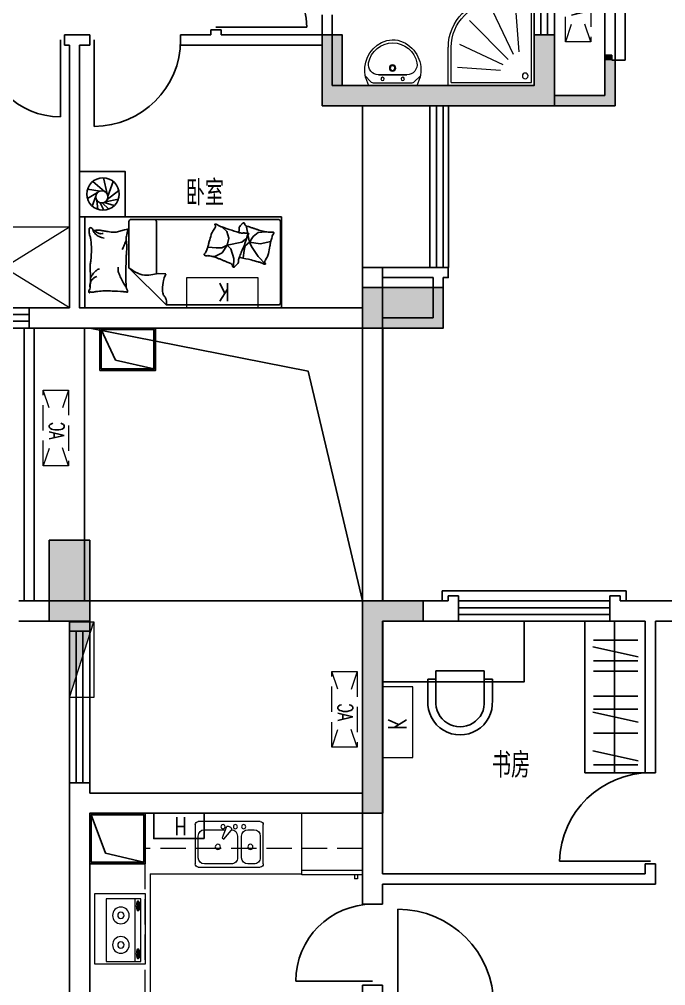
# Model space of a CAD drawing. Extents: x -503369 to -468969, y -592991 to -562131.
# Drawn here: x -481766 to -475368, y -577567 to -568007 of the extents above; entities that cross this region are included whole.
import ezdxf
from ezdxf.enums import TextEntityAlignment as Align

# ---------------------------------------------------------------- set-up
doc = ezdxf.new("R2010")
doc.units = 0
doc.header["$LTSCALE"] = 1000
doc.header["$MEASUREMENT"] = 0
doc.linetypes.add('DASH', pattern=[0.35, 0.25, -0.1])
doc.layers.get('0').update_dxf_attribs({"linetype": 'CONTINUOUS'})
for name, color, linetype, lineweight in [('-XHS', 11, 'CONTINUOUS', 5), ('AC', 11, 'CONTINUOUS', 9), ('axis3', 134, 'CONTINUOUS', 13), ('FUR1', 223, 'CONTINUOUS', 0), ('GZH1', 8, 'CONTINUOUS', 9), ('GZZ1', 40, 'CONTINUOUS', 9), ('PS', 30, 'CONTINUOUS', 9), ('房间名称', 7, 'CONTINUOUS', 9)]:
    doc.layers.add(name, color=color, linetype=linetype, lineweight=lineweight)
for name, color, linetype in [('F', 8, 'CONTINUOUS'), ('FUR', 8, 'CONTINUOUS'), ('H1', 8, 'CONTINUOUS'), ('see', 200, 'CONTINUOUS'), ('STAIR', 3, 'CONTINUOUS'), ('WALL', 2, 'CONTINUOUS'), ('WINDOW', 3, 'CONTINUOUS'), ('WINDOW_TEXT', 7, 'CONTINUOUS'), ('Z1', 2, 'CONTINUOUS'), ('栏杆', 140, 'CONTINUOUS'), ('烟道', 193, 'CONTINUOUS'), ('热水器', 193, 'CONTINUOUS')]:
    doc.layers.add(name, color=color, linetype=linetype)
doc.styles.add('_HZTXT1', font='romand.shx', dxfattribs={"width": 0.7, "bigfont": 'hztxt.shx'})
doc.styles.add('_ROMANC', font='ROMANC', dxfattribs={"width": 0.6})
doc.styles.add('DIM_FONT', font='ROMAND.shx', dxfattribs={"width": 0.7})
doc.styles.add('SIMPLEX', font='SIMPLEX.SHX')
doc.styles.get("Standard").update_dxf_attribs({"font": 'GBENOR', "bigfont": 'GBCBIG'})
doc.styles.add('ZBHZ', font='simplex.shx', dxfattribs={"width": 0.7, "bigfont": 'zbhz.shx'})

# ---------------------------------------------------------------- blocks, each defined once
blk = doc.blocks.new('dghy')
at = {"layer": 'H1'}
for points in [[(456940.7, 454041.2), (456740.7, 454041.2), (456940.7, 453541.2), (456740.7, 453341.2)], [(459040.7, 454041.2), (458840.7, 454041.2), (459040.7, 453341.2), (458840.7, 453541.2)], [(458840.7, 453541.2), (456940.7, 453541.2), (459040.7, 453341.2), (456740.7, 453341.2)], [(457940.7, 451541.2), (457140.7, 451541.2), (457940.7, 451141.2), (457140.7, 451141.2)], [(454040.7, 449041.2), (454440.7, 449041.2), (454040.7, 448241.2), (454440.7, 448241.2)], [(457740.7, 448441.2), (457140.7, 448441.2), (457740.7, 448241.2), (457340.7, 448241.2)], [(457340.7, 448241.2), (457140.7, 448441.2), (457340.7, 446341.2), (457140.7, 446341.2)]]:
    blk.add_solid(points, dxfattribs=at)
at = {"layer": 'Z1'}
for points in [[(456740.7, 453341.2), (456740.7, 454041.2), (456940.7, 454041.2), (456940.7, 453541.2), (458840.7, 453541.2), (458840.7, 454041.2), (459040.7, 454041.2), (459040.7, 453341.2)], [(457140.7, 451141.2), (457940.7, 451141.2), (457940.7, 451541.2), (457140.7, 451541.2), (457140.7, 451341.2), (457140.7, 451341.2)], [(454440.7, 448241.2), (454040.7, 448241.2), (454040.7, 449041.2), (454440.7, 449041.2)], [(457140.7, 446341.2), (457140.7, 448441.2), (457740.7, 448441.2), (457740.7, 448241.2), (457340.7, 448241.2), (457340.7, 446341.2)]]:
    blk.add_lwpolyline(points, close=True, dxfattribs=at)
blk = doc.blocks.new('M_A2ZXL')
blk.add_line((-0.472, 0), (-0.472, -1))
blk.add_arc((-0.5, 0), 1, 271.6231, 0)
blk = doc.blocks.new('M_C3')
for p, q in [((-319.4, 295.9), (-319.4, 83.9)), ((-239.2, 295.9), (-239.2, 0)), ((239.2, 295.9), (239.2, 0)), ((319.4, 295.9), (319.4, 83.9)), ((-319.4, 83.9), (-239.2, 83.9)), ((-239.2, 0), (239.2, 0)), ((239.2, 83.9), (319.4, 83.9))]:
    blk.add_line(p, q)
for radius, start, end in [(320, 356.44944, 183.55056), (240, 355.26356, 184.73644)]:
    blk.add_arc((0, 315.7), radius, start, end)
at = {"width": 0.8, "flags": 9}
for tag in ['YSIZE', 'XSIZE', 'XSIZE', 'YSIZE']:
    blk.add_attdef(tag, (0, 0), '', height=0.5, dxfattribs=at)
blk = doc.blocks.new('_WBLK')
for p, q in [((-0.5, 0.5), (0.5, 0.5)), ((0.5, 0.1667), (-0.5, 0.1667)), ((0.5, -0.1667), (-0.5, -0.1667)), ((-0.5, -0.5), (0.5, -0.5))]:
    blk.add_line(p, q)
at = {"layer": 'WINDOW_TEXT', "style": 'SIMPLEX', "flags": 9}
blk.add_attdef('A', text='', height=1, dxfattribs=at).set_placement((0, 1.5), align=Align.MIDDLE)
blk = doc.blocks.new('A$C3D226BC4')
for p, q in [((0, 0), (0, 1500)), ((600, 1500), (0, 1500)), ((293.7, 0, 0), (293.7, 1500, 0)), ((600, 1500), (600, 0)), ((527.9, 1382, 0), (78.9, 1283.2, 0)), ((525.9, 1421.1, 0), (86.3, 1421.1, 0)), ((525.9, 1106.5, 0), (86.3, 1106.5, 0)), ((80.9, 899.7, 0), (530, 998.4, 0)), ((525.9, 871.5, 0), (86.3, 871.5, 0)), ((525.9, 742, 0), (86.3, 742, 0)), ((525.9, 494, 0), (86.3, 494, 0)), ((525.9, 392.8, 0), (86.3, 392.8, 0)), ((527.9, 353.7, 0), (78.9, 254.9, 0)), ((525.9, 186.5, 0), (86.3, 186.5, 0)), ((600, 0), (0, 0))]:
    blk.add_line(p, q)
blk = doc.blocks.new('_DBLK')
blk.add_line((-0.45, 0), (-0.45, -0.95))
blk.add_arc((-0.45, 0), 0.95, 270, 0)
at = {"layer": 'WINDOW_TEXT', "style": 'SIMPLEX', "flags": 9}
blk.add_attdef('A', text='', height=1, dxfattribs=at).set_placement((0, 1.5), align=Align.MIDDLE)
blk = doc.blocks.new('K')
at = {"layer": 'AC'}
blk.add_lwpolyline([(0, 0), (700, 0), (700, -300), (0, -300)], close=True, dxfattribs=at)
at = {"layer": 'AC', "style": '_HZTXT1', "width": 0.7}
blk.add_text('K', height=180, rotation=360, dxfattribs=at).set_placement((277.8, -244.5))
blk = doc.blocks.new('A$C508A78C2')
at = {"layer": 'AC', "xscale": -1, "rotation": 270}
blk.add_blockref('K', (300, 0), dxfattribs=at)
blk = doc.blocks.new('f')
at = {"layer": '热水器'}
blk.add_lwpolyline([(497435.1, 492394.5), (497435.1, 492144.5), (496935.1, 492144.5), (496935.1, 492394.5)], close=True, dxfattribs=at)
at = {"layer": '热水器', "style": '_HZTXT1', "oblique": -180, "text_generation_flag": 4, "width": 0.7}
blk.add_text('H', height=180, rotation=180, dxfattribs=at).set_placement((497262.1, 492182.4))
blk = doc.blocks.new('_C10HGB')
at = {"linetype": 'DASH'}
for p, q in [((0, 250), (176.8, 191.1)), ((750, 250), (573.2, 191.1)), ((172.2, 57.4), (0, 0)), ((575.5, 58.2), (750, 0))]:
    blk.add_line(p, q, dxfattribs=at)
blk.add_lwpolyline([(750, 0), (750, 250), (0, 250), (0, 0), (750, 0)], dxfattribs=at)
at = {"style": '_ROMANC', "width": 0.7}
blk.add_text('AC', height=148.6, rotation=360, dxfattribs=at).set_placement((261.2, 60))
at = {"style": 'DIM_FONT', "width": 0.8, "flags": 9}
for tag in ['YSIZE', 'XSIZE']:
    blk.add_attdef(tag, (0, 0), '', height=0.5, dxfattribs=at)
blk = doc.blocks.new('HFFG')
at = {"layer": 'STAIR'}
blk.add_line((367340.7, 318622.1), (370040.7, 318622.1), dxfattribs=at)
at = {"layer": 'AC', "xscale": -1, "rotation": 270}
blk.add_blockref('_C10HGB', (369737.1, 317174.5), dxfattribs=at)
blk = doc.blocks.new('A$C65CE207E')
for p, q in [((500, 700), (0, 700)), ((0, 700), (0, 0)), ((500, 0), (500, 700)), ((44.5, 649.3), (386.9, 649.3)), ((44.5, 26.5), (44.5, 649.3)), ((51.9, 607.3), (68.5, 607.3)), ((51.9, 542.6), (51.9, 607.3)), ((76.8, 623.9), (66.3, 623.9)), ((68.5, 607.3), (68.5, 542.6)), ((100.2, 26.5), (100.2, 649.3)), ((386.9, 649.3), (386.9, 26.5)), ((68.5, 542.6), (51.9, 542.6)), ((77.9, 532.1), (66.2, 532.2)), ((51.9, 69.6), (51.9, 134.3)), ((51.9, 134.3), (68.5, 134.3)), ((76.8, 150.9), (66.3, 150.9)), ((68.5, 134.3), (68.5, 69.6)), ((386.9, 26.5), (44.5, 26.5)), ((68.5, 69.6), (51.9, 69.6)), ((77.9, 59.1), (66.2, 59.2)), ((0, 0), (500, 0))]:
    blk.add_line(p, q)
for points in [[(57.1, 607.3, -0.008736), (57.9, 610.5, -0.076276), (62.8, 622, -0.259034), (66.3, 623.9, -0.259034)], [(66.3, 623.9, -0.259034), (69.7, 622, -0.076276), (74.6, 610.5, -0.036515), (77.1, 596.9, -0.026615), (78.1, 578.1, -0.026615), (77.1, 559.2, -0.036515), (74.6, 545.7, -0.076276), (69.7, 534.1, -0.259034), (66.3, 532.2, -0.259034), (62.8, 534.1, -0.056762), (58.8, 542.6, -0.036515)], [(76.8, 623.9, -0.259034), (80.2, 622, -0.076276), (85.1, 610.5, -0.036515), (87.6, 596.9, -0.026615), (88.6, 578.1, -0.026615), (87.6, 559.2, -0.036515), (85.1, 545.7, -0.076276), (80.2, 534.1, -0.259034), (76.8, 532.2, -0.078462), (75.5, 532.4, -0.056762)], [(57.1, 134.3, -0.008736), (57.9, 137.5, -0.076276), (62.8, 149, -0.259034), (66.3, 150.9, -0.259034)], [(66.3, 150.9, -0.259034), (69.7, 149, -0.076276), (74.6, 137.5, -0.036515), (77.1, 123.9, -0.026615), (78.1, 105.1, -0.026615), (77.1, 86.2, -0.036515), (74.6, 72.7, -0.076276), (69.7, 61.1, -0.259034), (66.3, 59.2, -0.259034), (62.8, 61.1, -0.056762), (58.8, 69.6, -0.036515)], [(76.8, 150.9, -0.259034), (80.2, 149, -0.076276), (85.1, 137.5, -0.036515), (87.6, 123.9, -0.026615), (88.6, 105.1, -0.026615), (87.6, 86.2, -0.036515), (85.1, 72.7, -0.076276), (80.2, 61.1, -0.259034), (76.8, 59.2, -0.078462), (75.5, 59.4, -0.056762)]]:
    blk.add_lwpolyline(points, format="xyb")
for centre, radius in [((241.5, 484.2), 82.5), ((241.5, 484.2), 31.6), ((241.5, 191.6), 82.5), ((241.5, 191.6), 31.6)]:
    blk.add_circle(centre, radius)
at = {"oblique": -180, "text_generation_flag": 4, "width": 0.8, "flags": 9}
for tag in ['YSIZE', 'XSIZE']:
    blk.add_attdef(tag, (500, 350), '', height=0.5, rotation=90, dxfattribs=at)
blk = doc.blocks.new('REF1')
for p, q in [((-300, -565.9), (300, -565.9)), ((-250, -609.6), (-250, -649.6)), ((-250, -649.6), (-220, -649.6)), ((-220, -609.6), (-220, -649.6))]:
    blk.add_line(p, q)
blk.add_lwpolyline([(-300, -609.6), (300, -609.6), (300, 0), (-300, 0)], close=True)
blk = doc.blocks.new('M_E29JIV')
at = {"color": 0, "linetype": 'ByBlock'}
for p, q in [((0, -306.8), (0, 306.8)), ((30.7, 337.5), (419.3, 337.5)), ((358, 306.8), (143.2, 306.8)), ((450, 306.8), (450, -306.8)), ((81.8, 245.5), (81.8, 40)), ((419.3, -20.5), (419.3, 245.5)), ((48.4, 2), (56.6, -12.3)), ((58.9, 31.4), (162.5, 70.2)), ((172.8, 52.5), (87.3, -17.8)), ((162.5, 70.2), (172.8, 52.5)), ((143.2, -81.8), (358, -81.8)), ((81.8, -184.1), (81.8, -245.5)), ((358, -122.7), (143.2, -122.7)), ((419.3, -245.5), (419.3, -184.1)), ((419.3, -337.5), (30.7, -337.5)), ((143.2, -306.8), (358, -306.8))]:
    blk.add_line(p, q, dxfattribs=at)
for centre, radius in [((250.6, 112.5), 25.6), ((51.1, 61.4), 20.5), ((51.1, -61.4), 20.5), ((51.1, -143.2), 20.5), ((250.6, -209.7), 25.6)]:
    blk.add_circle(centre, radius, dxfattribs=at)
for centre, radius, start, end in [((30.7, 306.8), 30.7, 90, 180), ((143.2, 245.5), 61.4, 90, 180), ((358, 245.5), 61.4, 0, 90), ((419.3, 306.8), 30.7, 0, 90), ((66.1, 12.3), 20.5, 110.53768, 210), ((74.3, -2), 20.5, 210, 309.46232), ((143.2, -20.5), 61.4, 180, 270), ((358, -20.5), 61.4, 270, 0), ((143.2, -184.1), 61.4, 90, 180), ((358, -184.1), 61.4, 0, 90), ((143.2, -245.5), 61.4, 180, 270), ((358, -245.5), 61.4, 270, 0), ((30.7, -306.8), 30.7, 180, 270), ((419.3, -306.8), 30.7, 270, 0)]:
    blk.add_arc(centre, radius, start, end, dxfattribs=at)
at = {"style": 'DIM_FONT', "width": 0.8, "flags": 9}
for tag in ['YSIZE', 'XSIZE']:
    blk.add_attdef(tag, (0, 0), '', height=0.5, dxfattribs=at)
blk = doc.blocks.new('ht')
at = {"layer": '烟道'}
for points in [[(452112.1, 309627.7), (452112.1, 309077.7), (451612.1, 309077.7), (451612.1, 309627.7)], [(452097.1, 309612.7), (452097.1, 309092.7), (451627.1, 309092.7), (451627.1, 309612.7)]]:
    blk.add_lwpolyline(points, close=True, dxfattribs=at)
blk.add_lwpolyline([(452097.1, 309092.7), (452008.2, 309471.2), (451627.1, 309612.7)], dxfattribs=at)
blk = doc.blocks.new('hdgfdfs')
at = {"layer": 'F', "linetype": 'Continuous'}
blk.add_lwpolyline([(529572.5, 472673.3), (529572.5, 473273.3), (530972.5, 473273.3), (530972.5, 472673.3)], close=True, dxfattribs=at)
blk.add_lwpolyline([(529572.5, 472673.3), (529572.5, 473273.3), (530972.5, 473273.3), (530972.5, 472673.3)], close=True, dxfattribs=at)
at = {"layer": 'FUR1', "linetype": 'DASH'}
for p, q in [((529372.5, 471023.3), (527222.5, 471023.3)), ((527222.5, 469573.3), (527222.5, 470873.3))]:
    blk.add_line(p, q, dxfattribs=at)
at = {"layer": 'FUR1'}
for q in [(528772.5, 470773.3), (527272.5, 469573.3)]:
    blk.add_line((527272.5, 470773.3), q, dxfattribs=at)
at = {"layer": 'see'}
for p, q in [((530162.5, 473573.3), (531982.5, 473573.3)), ((530162.5, 473573.3), (530162.5, 473473.3)), ((531982.5, 473573.3), (531982.5, 473473.3))]:
    blk.add_line(p, q, dxfattribs=at)
at = {"layer": 'STAIR'}
blk.add_line((526672.5, 473473.3), (529372.5, 473473.3), dxfattribs=at)
at = {"layer": 'WALL'}
for p, q in [((530222.5, 473523.3), (530222.5, 473473.3)), ((530222.5, 473523.3), (530322.5, 473523.3)), ((530322.5, 473273.3), (530322.5, 473523.3)), ((531822.5, 473273.3), (531822.5, 473523.3)), ((531922.5, 473523.3), (531822.5, 473523.3)), ((531922.5, 473523.3), (531922.5, 473473.3)), ((526672.5, 473473.3), (526672.5, 473173.3)), ((529372.5, 473473.3), (530222.5, 473473.3)), ((529372.5, 471573.3), (529372.5, 473473.3)), ((531922.5, 473473.3), (532572.5, 473473.3)), ((526472.5, 473273.3), (526472.5, 473173.3)), ((529572.5, 473273.3), (530322.5, 473273.3)), ((529572.5, 470773.3), (529572.5, 473273.3)), ((531822.5, 473273.3), (532172.5, 473273.3)), ((532172.5, 473273.3), (532172.5, 471773.3)), ((532272.5, 473273.3), (532272.5, 471773.3)), ((532272.5, 473273.3), (532672.5, 473273.3)), ((526672.5, 473173.3), (526472.5, 473173.3)), ((532172.5, 471773.3), (532272.5, 471773.3)), ((526472.5, 471673.3), (526472.5, 469273.3)), ((526672.5, 471673.3), (526472.5, 471673.3)), ((526672.5, 471673.3), (526672.5, 471573.3)), ((526672.5, 471573.3), (529372.5, 471573.3)), ((526672.5, 471373.3), (529372.5, 471373.3)), ((526672.5, 471373.3), (526672.5, 469573.3)), ((529372.5, 470473.3), (529372.5, 471373.3)), ((532172.5, 470873.3), (532272.5, 470873.3)), ((532172.5, 470873.3), (532172.5, 470773.3)), ((532272.5, 470873.3), (532272.5, 470673.3)), ((532172.5, 470773.3), (529572.5, 470773.3)), ((532272.5, 470673.3), (529572.5, 470673.3)), ((529572.5, 470473.3), (529572.5, 470673.3)), ((529572.5, 470473.3), (529372.5, 470473.3)), ((529372.5, 469573.3), (529372.5, 469673.3)), ((529572.5, 469673.3), (529372.5, 469673.3)), ((529572.5, 469573.3), (529572.5, 469673.3))]:
    blk.add_line(p, q, dxfattribs=at)
at = {"layer": 'AC'}
blk.add_blockref('A$C508A78C2', (529572.5, 471923.3), dxfattribs=at)
at = {"layer": 'F', "rotation": 180}
blk.add_blockref('M_C3', (530339, 472783.7), dxfattribs=at)
at = {"layer": 'FUR', "xscale": -1, "rotation": 180}
blk.add_blockref('A$C3D226BC4', (531572.5, 473273.3), dxfattribs=at)
at = {"layer": 'FUR1', "extrusion": (0, 0, -1), "zscale": -1}
for name, p, rotation in [('ht', (-836300.2, 922985.4), 270), ('REF1', (-529072.5, 471373.3), 359.999999936634), ('M_E29JIV', (-528053.5, 471291.3), 270.0000000466907)]:
    blk.add_blockref(name, p, dxfattribs=dict(at, rotation=rotation))
blk.add_blockref('A$C65CE207E', (-527222.5, 469878.7), dxfattribs=at)
at = {"layer": 'WINDOW', "xscale": 1500, "yscale": 200, "zscale": 1500}
blk.add_blockref('_WBLK', (531072.5, 473373.3), dxfattribs=at)
at = {"layer": 'WINDOW'}
for name, p, xscale, yscale, zscale, rotation in [('_WBLK', (526572.5, 472423.3), -1500, 200, 1500, 90), ('M_A2ZXL', (532222.5, 471323.3), -900, 900, 900, 270), ('_DBLK', (529472.5, 470073.3), -800, 800, 800, 270), ('_DBLK', (530172.5, 469473.3), -1000, 1000, 1000, 180)]:
    blk.add_blockref(name, p, dxfattribs=dict(at, xscale=xscale, yscale=yscale, zscale=zscale, rotation=rotation))
at = {"layer": '房间名称'}
blk.add_blockref('HFFG', (159331.8, 154851.3), dxfattribs=at)
at = {"layer": '热水器', "xscale": -1, "rotation": 180}
blk.add_blockref('f', (30370.9, 963517.8), dxfattribs=at)
blk = doc.blocks.new('A$C69646BA1')
at = {"layer": 'FUR1'}
for p, q in [((419.7, 105.4), (137.8, 106)), ((137.8, 106), (419.7, 105.4)), ((65.2, 37), (7.3, 91.5)), ((38, 0.9), (8.7, 79.5)), ((518.7, 0), (38, 0.9)), ((40.8, 0.9), (517.6, 0)), ((99.4, 23.3), (459.4, 22.7)), ((495.1, 37.5), (552, 95.1)), ((548.3, 78.5), (518.7, 0))]:
    blk.add_line(p, q, dxfattribs=at)
for centre, radius in [((281, 172.9), 31.6), ((281, 172.9), 23), ((179.4, 65.7), 16.3), ((379.4, 65.3), 16.3)]:
    blk.add_circle(centre, radius, dxfattribs=at)
for centre, radius, start, end in [((306.5, 152.6), 306.7, 115.09147, 193.7817), ((278.9, 177.7), 243.7, 10.84968, 168.92843), ((278.6, 202.7), 249.5, 63.35353, 114.15432), ((248.1, 151.5), 308.9, 346.32317, 62.56587), ((138.9, 206.8), 100.8, 169.87302, 269.34442), ((419.6, 205.6), 100.2, 270.01307, 10.32514), ((99.5, 73.3), 50, 226.7074, 269.88894), ((459.6, 72.4), 49.8, 269.78321, 315.43332)]:
    blk.add_arc(centre, radius, start, end, dxfattribs=at)
blk = doc.blocks.new('A$C613034C0')
at = {"layer": 'FUR1'}
for p, q in [((429, 1273), (146, 990)), ((429, 1230), (168, 969)), ((429, 1273), (1066, 636)), ((429, 1230), (1023, 636)), ((705, 774), (363, 1072)), ((683, 714), (210, 883)), ((679, 636), (105, 637)), ((1066, 636), (429, 0)), ((1023, 636), (429, 42)), ((682, 559), (208, 393)), ((704, 499), (360, 204)), ((168, 304), (429, 42)), ((146, 283), (429, 0))]:
    blk.add_line(p, q, dxfattribs=at)
blk.add_circle((929, 632), 30, dxfattribs=at)
for radius in [500, 470]:
    blk.add_arc((500, 636), radius, 135, 225, dxfattribs=at)
blk = doc.blocks.new('A$C466029EA')
for p, q in [((80.3, 200.4), (80.3, 430.4)), ((419.7, 200.4), (419.7, 430.4)), ((30, 200), (470, 200)), ((110.3, 260.4), (389.7, 260.4)), ((0, 30), (0, 170)), ((500, 170), (500, 30)), ((470, 0), (30, 0))]:
    blk.add_line(p, q)
for centre, radius, start, end in [((250, 589.6), 109.8, 33.45086, 146.54914), ((477.4, 412.8), 397.5, 143.36186, 202.54952), ((22.6, 412.8), 397.5, 337.45048, 36.63814), ((30, 170), 30, 90, 180), ((470, 170), 30, 0, 90), ((30, 30), 30, 180, 270), ((470, 30), 30, 270, 0)]:
    blk.add_arc(centre, radius, start, end)
at = {"style": 'DIM_FONT', "width": 0.8, "flags": 9}
for tag in ['YSIZE', 'XSIZE']:
    blk.add_attdef(tag, (250, 0), '', height=0.5, dxfattribs=at)
blk = doc.blocks.new('hdgfd')
at = {"layer": 'FUR1'}
for p, q in [((714921.6, 322636.9), (714851.6, 322636.9)), ((714851.6, 322626.9), (714851.6, 322636.9)), ((714921.6, 322626.9), (714851.6, 322626.9)), ((714861.6, 322486.9), (714861.6, 322626.9)), ((714911.6, 322616.9), (714861.6, 322616.9)), ((714911.6, 322486.9), (714911.6, 322626.9)), ((714921.6, 322626.9), (714921.6, 322636.9))]:
    blk.add_line(p, q, dxfattribs=at)
for radius, start, end in [(50, 120, 60), (45, 123.74899, 56.25101), (25, 180, 0)]:
    blk.add_arc((714886.6, 322486.9), radius, start, end, dxfattribs=at)
blk = doc.blocks.new('A$C64DF1172')
at = {"layer": 'PS', "linetype": 'ByBlock'}
h = blk.add_hatch(dxfattribs=at)
h.set_pattern_fill('ANSI31', color=256, scale=150, angle=180, style=0)
h.set_pattern_definition([(315, (-453209.595, 198025.227), (-13.25825215, -13.25825215), [])])
h.paths.add_polyline_path([(20, 70, 1), (120, 70, 1)])
for p, q in [((70, 140, 0), (70, 0, 0)), ((0, 70, 0), (140, 70, 0))]:
    blk.add_line(p, q, dxfattribs=at)
blk.add_circle((70, 70, 0), 50, dxfattribs=at)
blk = doc.blocks.new('JAFDSF')
at = {"layer": 'FUR1'}
for p, q in [((707040.7, 322322.1), (705740.7, 322322.1)), ((705740.7, 321522.1), (707040.7, 322322.1)), ((707040.7, 321522.1), (705740.7, 322322.1))]:
    blk.add_line(p, q, dxfattribs=at)
at = {"layer": 'WALL'}
for p, q in [((707040.7, 322322.1), (707040.7, 321522.1)), ((707040.7, 322322.1), (707340.7, 322322.1)), ((707140.7, 322222.1), (707140.7, 321522.1)), ((707340.7, 322222.1), (707140.7, 322222.1)), ((707140.7, 321522.1), (707340.7, 321522.1))]:
    blk.add_line(p, q, dxfattribs=at)
at = {"layer": 'FUR1', "xscale": -1}
for name, p, rotation in [('A$C69646BA1', (707341.7, 323850.4), 89.88893833648052), ('A$C466029EA', (707340.7, 323072.1), 90), ('hdgfd', (384403.8, -392964.6), 270)]:
    blk.add_blockref(name, p, dxfattribs=dict(at, rotation=rotation))
at = {"layer": 'PS', "xscale": 1.5, "yscale": 1.5, "zscale": 1.5, "rotation": 270}
blk.add_blockref('A$C64DF1172', (707035.7, 322577.1, 0), dxfattribs=at)
blk = doc.blocks.new('jghsfgfd')
at = {"layer": 'see'}
for p, q in [((561249.3, 385508.2), (561149.3, 385508.2)), ((561149.3, 385508.2), (561149.3, 384108.2)), ((561249.3, 384108.2), (561149.3, 384108.2))]:
    blk.add_line(p, q, dxfattribs=at)
at = {"layer": 'WALL'}
for p, q in [((561849.3, 385958.2), (561249.3, 385958.2)), ((561249.3, 385508.2), (561249.3, 385958.2)), ((561849.3, 385858.2), (561349.3, 385858.2)), ((561349.3, 385458.2), (561349.3, 385858.2)), ((561279.3, 385508.2), (561249.3, 385508.2)), ((561279.3, 385458.2), (561279.3, 385508.2)), ((561349.3, 385458.2), (561279.3, 385458.2)), ((561349.3, 384158.2), (561279.3, 384158.2)), ((561279.3, 384158.2), (561279.3, 384108.2)), ((561349.3, 383758.2), (561349.3, 384158.2)), ((561249.3, 383658.2), (561249.3, 384108.2)), ((561279.3, 384108.2), (561249.3, 384108.2)), ((561849.3, 383758.2), (561349.3, 383758.2)), ((561849.3, 383658.2), (561249.3, 383658.2))]:
    blk.add_line(p, q, dxfattribs=at)
at = {"layer": 'WINDOW'}
for p, q in [((561249.3, 384108.2), (561249.3, 385508.2)), ((561349.3, 384158.2), (561349.3, 385458.2))]:
    blk.add_line(p, q, dxfattribs=at)
blk = doc.blocks.new('sdsf')
at = {"layer": '烟道'}
for points in [[(791665.6, 418027.9), (792215.6, 418027.9), (792215.6, 418447.9), (791665.6, 418447.9)], [(791680.6, 418042.9), (792200.6, 418042.9), (792200.6, 418432.9), (791680.6, 418432.9)]]:
    blk.add_lwpolyline(points, close=True, dxfattribs=at)
blk.add_lwpolyline([(792200.6, 418042.9), (791822.1, 418131.8), (791680.6, 418432.9)], dxfattribs=at)
blk = doc.blocks.new('jgdgsdgsdgsd')
at = {"layer": 'STAIR'}
for p, q in [((644053.3, 464640.4), (644053.3, 467340.4)), ((646803.3, 464640.4), (646803.3, 467340.4)), ((647003.3, 464640.4), (647003.3, 467340.4)), ((644103.3, 464640.4), (646803.3, 464640.4))]:
    blk.add_line(p, q, dxfattribs=at)
at = {"layer": 'WALL'}
for p, q in [((646403.3, 470240.4), (646403.3, 470440.4)), ((646503.3, 469740.4), (646503.3, 470440.4)), ((645303.3, 470290.4), (645303.3, 470240.4)), ((645303.3, 470290.4), (645403.3, 470290.4)), ((645403.3, 470290.4), (645403.3, 470240.4)), ((643853.3, 470140.4), (643853.3, 470240.4)), ((644103.3, 470240.4), (643853.3, 470240.4)), ((644103.3, 470140.4), (644103.3, 470240.4)), ((645303.3, 470240.4), (645003.3, 470240.4)), ((645003.3, 470140.4), (645003.3, 470240.4)), ((646403.3, 470240.4), (645403.3, 470240.4)), ((648503.3, 470240.4), (648703.3, 470240.4)), ((648503.3, 469740.4), (648503.3, 470240.4)), ((648703.3, 469540.4), (648703.3, 470240.4)), ((643903.3, 470140.4), (643853.3, 470140.4)), ((643903.3, 470140.4), (643903.3, 467540.4)), ((644103.3, 470140.4), (644003.3, 470140.4)), ((644003.3, 470140.4), (644003.3, 467540.4)), ((646403.3, 470140.4), (645003.3, 470140.4)), ((646403.3, 469540.4), (646403.3, 470140.4)), ((646503.3, 469740.4), (648503.3, 469740.4)), ((646403.3, 469540.4), (648703.3, 469540.4)), ((647603.3, 467940.4), (646803.3, 467940.4)), ((646803.3, 467940.4), (646803.3, 467540.4)), ((647003.3, 467340.4), (647003.3, 467940.4)), ((647003.3, 467840.4), (647503.3, 467840.4)), ((647503.3, 467840.4), (647503.3, 467440.4)), ((647603.3, 467840.4), (647603.3, 467340.4)), ((643903.3, 467540.4), (643503.3, 467540.4)), ((643503.3, 467540.4), (643503.3, 467340.4)), ((644003.3, 467540.4), (646803.3, 467540.4)), ((647003.3, 467440.4), (647503.3, 467440.4)), ((647003.3, 467340.4), (643503.3, 467340.4)), ((647003.3, 467340.4), (647603.3, 467340.4)), ((643403.3, 464640.4), (644103.3, 464640.4)), ((644103.3, 464640.4), (644103.3, 464340.4)), ((643403.3, 464440.4), (643903.3, 464440.4)), ((643903.3, 464440.4), (643903.3, 464340.4)), ((644103.3, 464340.4), (643903.3, 464340.4))]:
    blk.add_line(p, q, dxfattribs=at)
blk.add_lwpolyline([(647603.3, 467840.4), (647653.3, 467840.4), (647653.3, 467940.4), (647603.3, 467940.4)], dxfattribs=at)
at = {"layer": 'WINDOW'}
for p, q in [((646803.3, 467940.4), (646803.3, 469540.4)), ((647469.3, 467940.4), (647469.3, 469540.4)), ((647536.3, 467940.4), (647536.3, 469540.4)), ((647603.3, 467940.4), (647603.3, 469540.4))]:
    blk.add_line(p, q, dxfattribs=at)
blk.add_lwpolyline([(644103.3, 467340.4), (646266.3, 466912.4), (646803.3, 464640.4)], dxfattribs=at)
at = {"layer": '栏杆'}
for p, q in [((643453.3, 464640.4), (643453.3, 467340.4)), ((643553.3, 464640.4), (643553.3, 467340.4))]:
    blk.add_line(p, q, dxfattribs=at)
at = {"layer": 'AC', "xscale": -1}
for name, p, rotation in [('_C10HGB', (648813.5, 470171), 270), ('A$C508A78C2', (645766.4, 467840.4), 90), ('_C10HGB', (643643.3, 465977.2), 270)]:
    blk.add_blockref(name, p, dxfattribs=dict(at, rotation=rotation))
at = {"layer": 'FUR1', "xscale": -0.9444444444518924, "yscale": 0.9444444444379771, "zscale": 0.9444444444444444, "rotation": 134.9999999999999}
blk.add_blockref('A$C613034C0', (648216.6, 470877), dxfattribs=at)
at = {"layer": 'FUR1', "xscale": -1, "rotation": 359.8889376861399}
blk.add_blockref('A$C69646BA1', (647381.6, 469739.3), dxfattribs=at)
at = {"layer": 'WINDOW', "xscale": 900, "zscale": 900}
for name, p, yscale, rotation in [('M_A2ZXL', (645353.3, 470740.4), 900, 90), ('_WBLK', (648603.3, 470690.4), 199.9999999999418, 270), ('_WBLK', (643053.3, 467440.4), 200, 180)]:
    blk.add_blockref(name, p, dxfattribs=dict(at, yscale=yscale, rotation=rotation))
at = {"layer": 'WINDOW'}
for p, xscale, yscale, zscale in [((643453.3, 470190.4), -800, 800, 800), ((644553.3, 470190.4), 900, 900, 900)]:
    blk.add_blockref('_DBLK', p, dxfattribs=dict(at, xscale=xscale, yscale=yscale, zscale=zscale))
at = {"layer": '房间名称', "xscale": -1}
for name, p in [('jghsfgfd', (1210552.6, 85882.2)), ('JAFDSF', (1349644, 146018.3))]:
    blk.add_blockref(name, p, dxfattribs=at)
at = {"layer": '烟道'}
blk.add_blockref('sdsf', (-147462.3, 48892.5), dxfattribs=at)
blk = doc.blocks.new('xhs300')
at = {"layer": '-XHS'}
blk.add_hatch(color=256, dxfattribs=at).paths.add_polyline_path([(353586.1, 188346.8), (353826.1, 188346.8), (353586.1, 187596.8)])
blk.add_line((353586.1, 187596.8), (353826.1, 188346.8), dxfattribs=at)
blk.add_lwpolyline([(353586.1, 187596.8), (353586.1, 188346.8), (353826.1, 188346.8), (353826.1, 187596.8)], close=True, dxfattribs=at)
blk = doc.blocks.new('l4')
at = {"layer": 'GZH1'}
for points in [[(469818.2, 446775.9), (469748.2, 446775.9), (469818.2, 446725.9), (469748.2, 446725.9)], [(469848.2, 446275.9), (469748.2, 446375.9), (469848.2, 446725.9), (469748.2, 446725.9)], [(469848.2, 446275.9), (469248.2, 446275.9), (469748.2, 446375.9), (469248.2, 446375.9)]]:
    blk.add_solid(points, dxfattribs=at)
at = {"layer": 'GZZ1'}
blk.add_lwpolyline([(469248.2, 446375.9), (469748.2, 446375.9), (469748.2, 446775.9), (469818.2, 446775.9), (469818.2, 446725.9), (469848.2, 446725.9), (469848.2, 446275.9), (469248.2, 446275.9)], dxfattribs=at)
at = {"layer": 'H1'}
for points in [[(467148.2, 446975.9), (466948.2, 446975.9), (467148.2, 446475.9), (466948.2, 446275.9)], [(469248.2, 446975.9), (469048.2, 446975.9), (469248.2, 446275.9), (469048.2, 446475.9)], [(469048.2, 446475.9), (467148.2, 446475.9), (469248.2, 446275.9), (466948.2, 446275.9)], [(468148.2, 444475.9), (467348.2, 444475.9), (468148.2, 444075.9), (467348.2, 444075.9)], [(464248.2, 441975.9), (464648.2, 441975.9), (464248.2, 441175.9), (464648.2, 441175.9)], [(467948.2, 441375.9), (467348.2, 441375.9), (467948.2, 441175.9), (467548.2, 441175.9)], [(467548.2, 441175.9), (467348.2, 441375.9), (467548.2, 439275.9), (467348.2, 439275.9)]]:
    blk.add_solid(points, dxfattribs=at)
at = {"layer": 'Z1'}
for points in [[(466948.2, 446275.9), (466948.2, 446975.9), (467148.2, 446975.9), (467148.2, 446475.9), (469048.2, 446475.9), (469048.2, 446975.9), (469248.2, 446975.9), (469248.2, 446275.9)], [(467348.2, 444075.9), (468148.2, 444075.9), (468148.2, 444475.9), (467348.2, 444475.9), (467348.2, 444275.9), (467348.2, 444275.9)], [(464648.2, 441175.9), (464248.2, 441175.9), (464248.2, 441975.9), (464648.2, 441975.9)], [(467348.2, 439275.9), (467348.2, 441375.9), (467948.2, 441375.9), (467948.2, 441175.9), (467548.2, 441175.9), (467548.2, 439275.9)]]:
    blk.add_lwpolyline(points, close=True, dxfattribs=at)
blk = doc.blocks.new('A$C319D3F88')
for p, q in [((204.3, 289.3), (105.3, 324)), ((239.6, 272.4), (180.6, 372)), ((251.8, 204), (351.1, 317.6)), ((255.6, 244.9), (272.5, 371.4)), ((140, 246.5), (65.7, 211)), ((162.9, 278.6), (73.5, 268.1)), ((137.6, 227.4), (76.4, 159.8)), ((142.3, 206.3), (111.2, 106.6)), ((150.1, 192.9), (175.5, 66.5)), ((227.9, 177.9), (385.6, 213.4)), ((173, 176.1), (260.6, 62.3)), ((205, 170.1), (348.8, 116.4))]:
    blk.add_line(p, q)
blk.add_lwpolyline([(0, 0), (450, 0), (450, 450), (0, 450)], close=True)
for centre, radius in [((225.6, 218.4), 160), ((197.6, 229.7), 60)]:
    blk.add_circle(centre, radius)
blk = doc.blocks.new('M_C55HKH')
for p, q in [((0, -52.4), (900, -52.4)), ((25.8, -508.5), (25.8, -1967.8)), ((502.6, -488.5), (45.8, -488.5)), ((502.6, -488.5), (871.6, -858.3)), ((45.8, -761.1), (564.4, -761.1)), ((871.6, -1967.8), (871.6, -858.3)), ((299.4, -1273), (294.5, -1270)), ((306.6, -1352.3), (299.4, -1273)), ((357, -1410.4), (393.4, -1337.5)), ((393.4, -1337.5), (392.3, -1318.1)), ((146.2, -1456.3), (99.8, -1409.5)), ((278.4, -1459.1), (304.8, -1407.4)), ((278.4, -1459.1), (357, -1410.4)), ((304.8, -1407.4), (306.6, -1352.3)), ((210.6, -1478.3), (146.2, -1456.3)), ((278.4, -1459.1), (210.6, -1478.3)), ((278.4, -1459.1), (251, -1605.9)), ((316.5, -1498.2), (278.4, -1459.1)), ((412.1, -1526.9), (316.5, -1498.2)), ((495.3, -1522.7), (412.1, -1526.9)), ((251, -1605.9), (218.9, -1643.3)), ((333.2, -1627.5), (405.4, -1617.7)), ((163.5, -1664.3), (88.8, -1648.6)), ((195.7, -1717.6), (153.5, -1766.5)), ((249.3, -1682.4), (175.1, -1666.8)), ((249.3, -1682.4), (195.7, -1717.6)), ((218.9, -1643.3), (211.2, -1652.3)), ((249.3, -1682.4), (286.2, -1639.5)), ((249.3, -1682.4), (266, -1787)), ((292.2, -1700.3), (249.3, -1682.4)), ((286.2, -1639.5), (333.2, -1627.5)), ((391.2, -1768.8), (292.2, -1700.3)), ((153.5, -1766.5), (147.3, -1840.5)), ((266, -1787), (242.8, -1892.3)), ((468.8, -1838.9), (391.2, -1768.8)), ((45.8, -1987.8), (851.6, -1987.8))]:
    blk.add_line(p, q)
blk.add_lwpolyline([(0, -2000), (0, 0), (900, 0), (900, -2000)], close=True)
for points in [[(135.1, -133.6, -0.263368), (107.1, -114.8, -0.494818), (116.3, -96.1, -0.049225), (134, -94.3, -0.036831), (157.6, -96.1, -0.031893), (195.6, -104.2, 0.035782), (229.5, -111.2, 0.032941), (319.2, -117.1, 0.026564), (430.4, -111.2, 0.017905), (467.9, -105.8, -0.033397), (488.1, -103.6, -0.03204), (525.2, -104.3, 0.018442), (589.5, -107.3, 0.010837), (654.3, -106.6, 0.014624), (702.2, -103.6, 0.111249), (724.7, -96.3, -0.153708), (741.6, -92.3, -0.076444), (749.1, -94, -0.215512), (751, -96.1, -0.585858), (748.4, -99.1, 0.363489), (743.5, -101.7, 0.191716), (743.4, -113.2, -0.129675), (745.4, -129.9, -0.01735), (742.4, -146.7, 0.019326), (739.8, -161.8, 0.018818), (733.1, -230.1, 0.021828), (732.2, -289.4, 0.006204), (733.6, -323.2, 0.001963), (739.8, -430.1, 0.028341), (744, -466.2, -0.117014), (743.5, -475.1, -0.36606), (742.1, -476.1, -0.03973), (728.5, -473.3, -0.048309), (714.7, -467.8, 0.062981), (704.1, -463.9, 0.04058), (680.7, -460.5, 0.014345), (613.9, -458.3, 0.005484), (488.5, -459, 0.007153), (392.3, -462, 0.008762), (349.8, -464.7, -0.008153), (304.1, -467.6, -0.06251), (247, -463.2, 0.078669), (201.4, -461.2, 0.047825), (179, -465.9, -0.034494), (148.2, -473.3, -0.023571), (122.9, -476.3, -0.510228), (121.9, -475.1), (129.4, -445.1), (150.1, -362.6, 0.073041), (152.1, -343, 0.023305), (146.3, -281.9, 0.018299), (142.3, -259, -0.01097), (134.9, -221, -0.042281), (132, -186.7, -0.027201), (134.9, -133.3)], [(133.4, -149.6, -0.05369), (147.6, -162.6, -0.070312), (155.7, -174.9, -0.015448), (159.5, -183.4, -0.013244), (163.2, -193.7, -0.082127), (166.2, -211.7, -0.064164), (163.2, -234.9)], [(134.9, -133.6, -0.077379), (169.7, -158.9, -0.077379), (195.2, -193.7, -0.047525), (205.1, -218.3, -0.047525), (210.2, -244.3)], [(608.9, -107.4, 0.027842), (585.2, -118, 0.048685), (572.6, -126.1, 0.023666), (544.7, -150.5, 0.031223), (525.7, -171.1, 0.046801), (520.6, -178.8, 0.023191), (512.5, -195.5)], [(690.9, -101.7, 0.088153), (656.4, -105.2, 0.088153), (625.2, -120.5, 0.077547), (603.6, -142.1, 0.077547), (589.5, -169.3)], [(694.7, -462, 0.016108), (655.8, -435.8, 0.024599), (629, -420.7, 0.009477), (579.9, -397.4, 0.015937), (550.1, -385.1, 0.072521), (533.7, -381.5, 0.033339), (497.5, -381.3)], [(225.5, -460.5, 0.009729), (252.8, -451.5, 0.009729), (279.7, -441.4, 0.007971), (301.4, -432.3, 0.007971), (322.9, -422.6)], [(502.6, -488.5, -0.085272), (565.9, -598.6, -0.124044), (575.2, -686.2), (561.5, -781.6), (563.3, -854.1)], [(563.3, -854.1, -0.027362), (601.8, -837.7, -0.040834), (628.9, -830.3, -0.038441), (716.6, -820.8, -0.076528), (760.7, -826.1, -0.103649), (788.2, -840.5, 0.093398), (818.4, -857, 0.072727), (840.5, -860.8, 0.052315), (871.6, -858.3)], [(400.3, -1581.4, 0.025626), (401.8, -1590.8, 0.0108), (426.4, -1696.7, 0.00456), (445.4, -1768.5, 0.01125), (454.1, -1797.4, 0.069394), (461.7, -1813.2, -0.079756), (468.1, -1827, -0.106399), (468.8, -1838.9, -0.328642), (465.8, -1841.8, -0.299547), (460.8, -1839.5, 0.189917), (454.1, -1834.5, 0.033518), (446, -1832.9, 0.075627), (442.4, -1833, 0.053489), (435.9, -1834.8, 0.017838), (417.6, -1843, 0.038394), (397.1, -1855.1, -0.059529), (383.5, -1862.4, -0.035943), (361.9, -1869, -0.011245), (291.4, -1883.8, -0.006203), (259.2, -1889.3, 0.010783), (240.6, -1892.7, 0.019485), (229.8, -1895.4, 0.005062), (188.4, -1907.7, 0.101392), (167.2, -1919.3, -0.223768), (156.1, -1922.3, -0.25558), (152.7, -1919.5, -0.081563), (149.7, -1906.7, -0.071805), (150.7, -1893, 0.069985), (151.8, -1879, 0.03546), (145.4, -1830.7, 0.029432), (130.3, -1774, 0.001554), (121.1, -1746.5, -0.00152), (111.6, -1718.4, -0.004735), (102.3, -1689.3, 0.00382), (90.8, -1653.2, 0.296001), (66.5, -1633.6, -0.649774), (60.7, -1615.9, -0.02319), (64.7, -1612.6, 0.0288), (67.9, -1609.9, 0.005727), (73, -1605.1, -0.004358), (79.6, -1598.7, -0.027528), (94.1, -1586.2, -0.046214), (103.8, -1580.2, -0.194121), (117.3, -1579, 0.133719), (136.6, -1579.7, 0.005779), (154.6, -1575.2, 0.008882)]]:
    blk.add_lwpolyline(points, format="xyb")
blk.add_lwpolyline([(345.4, -1251, 0.101392), (365.7, -1237.8, -0.223768), (376.5, -1234, -0.25558), (380.2, -1236.5, -0.081563), (384.2, -1249.1, -0.071805), (384.2, -1262.7, 0.069985), (384.1, -1276.8, 0.03546), (394.2, -1324.5, 0.029432), (413.7, -1379.8, 0.001554), (425, -1406.6, -0.00152), (436.5, -1433.9, -0.004735), (448, -1462.2, 0.00382), (462.3, -1497.3, 0.296001), (488, -1515, -0.649774), (495.1, -1532.2, -0.02319), (491.4, -1535.7, 0.0288), (488.4, -1538.7, 0.005727), (483.8, -1543.9, -0.004358), (477.7, -1550.8, -0.027528), (464.1, -1564.3, -0.046214), (454.9, -1571.1, -0.194121), (441.5, -1573.2, 0.133719), (422.3, -1574.1, 0.011505), (387.3, -1586.1, 0.008882), (342.6, -1603.5, 0.012426), (285.7, -1628.6, -0.033612), (264.2, -1636.9), (217.8, -1651.5), (182, -1662.8, 0.224341), (170.4, -1673.5, -0.722772), (163.3, -1673.1, -0.103513), (163.2, -1670, 0.053465), (163.5, -1664.3, 0.030109), (161.3, -1645.6, -0.031436), (159.2, -1627.7, -0.05324), (159.9, -1615.6, 0.05518), (160.5, -1603.9, 0.056271), (157, -1583.3, 0.0108), (124.3, -1479.6, 0.00456), (99.8, -1409.5, 0.01125), (89, -1381.3, 0.069394), (80.2, -1366.2, -0.079756), (72.8, -1352.9, -0.106399), (71.2, -1341.1, -0.328642), (73.9, -1337.9, -0.299547), (79.1, -1339.9, 0.189917), (86.1, -1344.3, 0.033518), (94.3, -1345.3, 0.075627), (98, -1345, 0.053489), (104.3, -1342.6, 0.017838), (121.9, -1333, 0.038394), (141.4, -1319.4, -0.059529), (154.4, -1311.1, -0.035943), (175.4, -1302.8, -0.011245), (244.6, -1282.8, -0.006203), (276.3, -1274.7, 0.010783), (294.5, -1270, 0.019485), (305.2, -1266.5, 0.005062)], format="xyb", close=True)
for centre, start, end in [((45.8, -508.5), 90, 180), ((45.8, -741.1), 180, 270), ((45.8, -1967.8), 180, 270), ((851.6, -1967.8), 270, 0)]:
    blk.add_arc(centre, 20, start, end)
at = {"style": 'DIM_FONT', "width": 0.8, "flags": 9}
for tag in ['YSIZE', 'XSIZE']:
    blk.add_attdef(tag, (0, 0), '', height=0.5, dxfattribs=at)

msp = doc.modelspace()

# ---------------------------------------------------------------- linework, layer by layer
at = {"layer": 'see'}
msp.add_line((-477519.4, -570461.1), (-477519.4, -568861.1), dxfattribs=at)
at = {"layer": 'STAIR'}
for p, q in [((-478369.4, -573861.1), (-478369.4, -571061.1)), ((-478169.4, -573761.1), (-478169.4, -571061.1))]:
    msp.add_line(p, q, dxfattribs=at)

# ---------------------------------------------------------------- block references
at = {"layer": '-XHS'}
msp.add_blockref('xhs300', (-834855.6, -762313.8), dxfattribs=at)
msp.add_blockref('hdgfdfs', (-1007742, -1047234.4))
at = {"layer": 'axis3'}
msp.add_blockref('jgdgsdgsdgsd', (-1125172.8, -1038401.4), dxfattribs=at)
at = {"layer": 'FUR', "rotation": 90.00064858782662}
msp.add_blockref('A$C319D3F88', (-480719.5, -569961), dxfattribs=at)
at = {"layer": 'FUR', "xscale": -1, "rotation": 90.00064924149711}
msp.add_blockref('M_C55HKH', (-481169.5, -569961.1), dxfattribs=at)
at = {"layer": 'Z1'}
for name, p in [('l4', (-945717.6, -1015137)), ('dghy', (-935510.1, -1022202.3))]:
    msp.add_blockref(name, p, dxfattribs=at)

# ---------------------------------------------------------------- texts
at = {"layer": '房间名称', "style": 'ZBHZ', "width": 0.8}
for s, p in [('卧室', (-479929.9, -569848.5)), ('书房', (-476898.6, -575509.6))]:
    msp.add_text(s, height=250, dxfattribs=at).set_placement(p, align=Align.CENTER)

doc.saveas('drawing.dxf')
